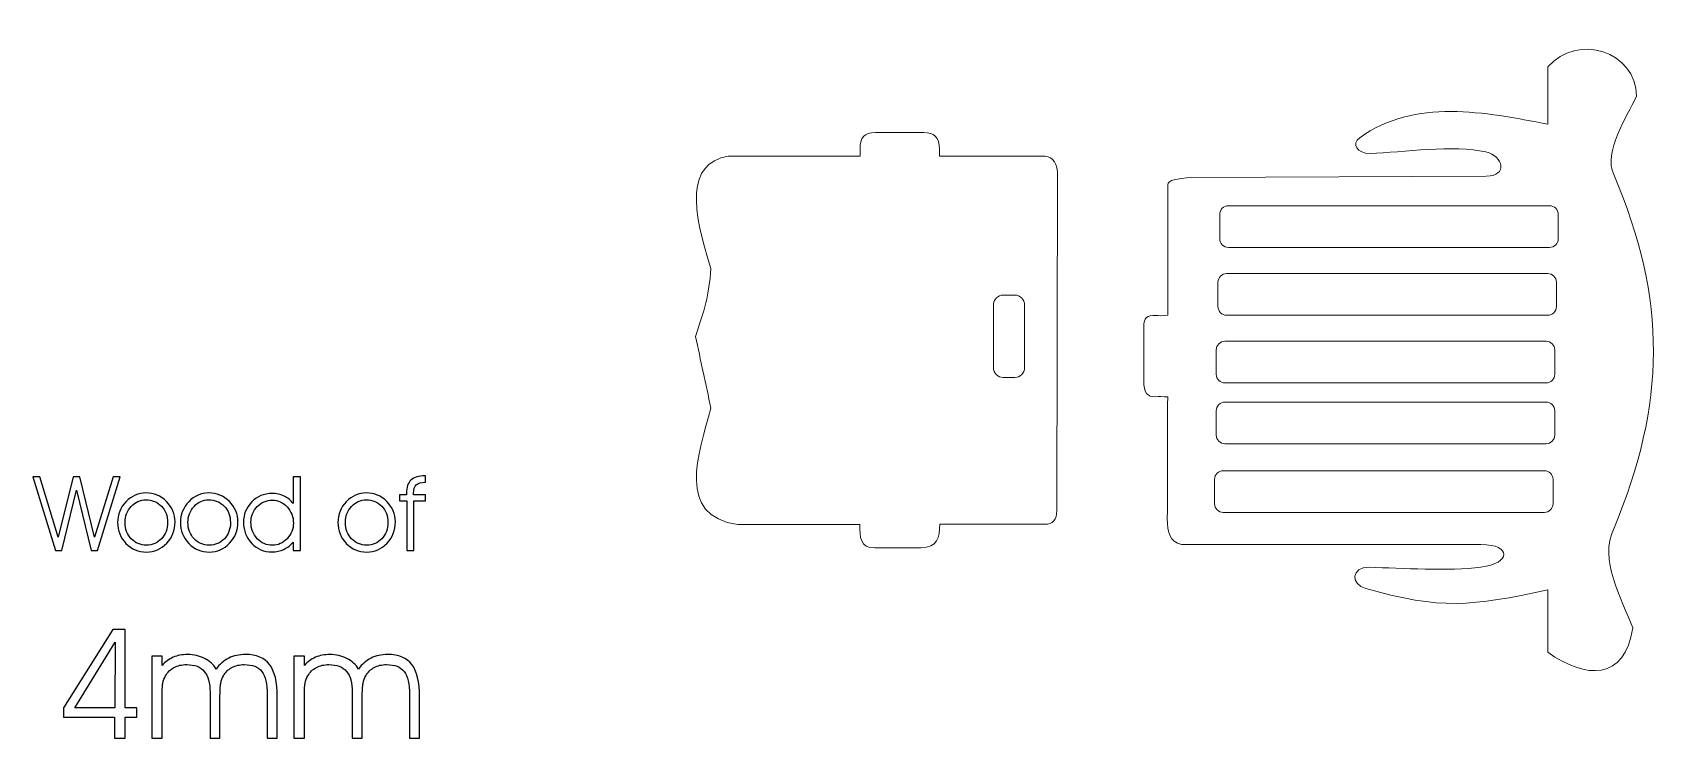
# Model space of a CAD drawing. Header units: centimetres. Extents: x -22.7 to 13.5, y -13.2 to 14.2.
# Drawn here: x -22.66 to -1.9, y 5.2 to 14.15 of the extents above; entities that cross this region are included whole.
import ezdxf

# ---------------------------------------------------------------- set-up
doc = ezdxf.new("R2010")
doc.units = ezdxf.units.CM
doc.header["$MEASUREMENT"] = 0
doc.layers.add('Layer 1', color=7, linetype='Continuous')

msp = doc.modelspace()

# ---------------------------------------------------------------- linework, layer by layer
at = {"layer": 'Layer 1', "color": 22, "lineweight": 5}
for points, knots in [([(-8.2515, 7.98771), (-8.24426, 7.80387), (-8.2232, 7.69362), (-8.06874, 7.65696), (-8.06874, 7.65696), (-8.06874, 7.65696), (-4.26583, 7.65696), (-4.26583, 7.65696), (-4.26583, 7.65696), (-3.8705, 7.65696), (-3.88334, 7.41867), (-4.26583, 7.37031), (-4.26583, 7.37031), (-4.67441, 7.31864), (-5.27229, 7.35493), (-5.68389, 7.36963), (-5.68389, 7.36963), (-5.91643, 7.36887), (-5.92493, 7.15744), (-5.72799, 7.09773), (-5.72799, 7.09773), (-4.77523, 6.82977), (-4.38934, 6.87016), (-3.41673, 7.08366), (-3.41673, 7.08366), (-3.41673, 6.81906), (-3.41673, 6.55446), (-3.41673, 6.28986), (-3.41673, 6.28986), (-2.93369, 5.94483), (-2.43894, 5.93122), (-2.33628, 6.59856), (-2.33628, 6.59856), (-2.47941, 6.9707), (-2.77204, 7.47514), (-2.57883, 7.85541), (-2.57883, 7.85541), (-1.91547, 9.45528), (-1.89881, 10.75071), (-2.57883, 12.35361), (-2.57883, 12.35361), (-2.71223, 12.64237), (-2.41459, 13.07877), (-2.29218, 13.34586), (-2.29218, 13.34586), (-2.29218, 13.9161), (-3.044, 14.15309), (-3.41508, 13.72016), (-3.41508, 13.72016), (-3.41508, 13.47761), (-3.41508, 13.23506), (-3.41508, 12.99251), (-3.41508, 12.99251), (-4.21268, 13.1434), (-5.10539, 13.32816), (-5.80611, 12.81855), (-5.80611, 12.81855), (-5.91705, 12.74526), (-5.83771, 12.61883), (-5.67381, 12.6201), (-5.67381, 12.6201), (-5.25486, 12.6348), (-4.61172, 12.73476), (-4.20333, 12.64026), (-4.20333, 12.64026), (-3.9787, 12.58829), (-3.91725, 12.33266), (-4.19968, 12.33156), (-4.19968, 12.33156), (-4.19968, 12.33156), (-7.93644, 12.31681), (-7.93644, 12.31681), (-7.93644, 12.31681), (-8.13747, 12.29724), (-8.24038, 12.28994), (-8.24514, 12.22131), (-8.24514, 12.22131), (-8.24514, 11.67006), (-8.24514, 11.11881), (-8.24514, 10.56756), (-8.24514, 10.56756), (-8.31496, 10.56021), (-8.35558, 10.56103), (-8.39609, 10.56391), (-8.39609, 10.56391), (-8.50724, 10.5718), (-8.54773, 10.53026), (-8.54911, 10.42455), (-8.54911, 10.42455), (-8.55201, 10.20254), (-8.54705, 9.96303), (-8.54818, 9.73783), (-8.54818, 9.73783), (-8.54895, 9.58399), (-8.50749, 9.52839), (-8.39744, 9.53303), (-8.39744, 9.53303), (-8.35576, 9.53479), (-8.31402, 9.53488), (-8.2442, 9.53121), (-8.2442, 9.53121), (-8.2589, 9.01671), (-8.2368, 8.50221), (-8.2515, 7.98771)], [0, 0, 0, 0, 0.03846154, 0.03846154, 0.03846154, 0.03846154, 0.07692308, 0.07692308, 0.07692308, 0.07692308, 0.11538462, 0.11538462, 0.11538462, 0.11538462, 0.15384615, 0.15384615, 0.15384615, 0.15384615, 0.19230769, 0.19230769, 0.19230769, 0.19230769, 0.23076923, 0.23076923, 0.23076923, 0.23076923, 0.26923077, 0.26923077, 0.26923077, 0.26923077, 0.30769231, 0.30769231, 0.30769231, 0.30769231, 0.34615385, 0.34615385, 0.34615385, 0.34615385, 0.38461538, 0.38461538, 0.38461538, 0.38461538, 0.42307692, 0.42307692, 0.42307692, 0.42307692, 0.46153846, 0.46153846, 0.46153846, 0.46153846, 0.5, 0.5, 0.5, 0.5, 0.53846154, 0.53846154, 0.53846154, 0.53846154, 0.57692308, 0.57692308, 0.57692308, 0.57692308, 0.61538462, 0.61538462, 0.61538462, 0.61538462, 0.65384615, 0.65384615, 0.65384615, 0.65384615, 0.69230769, 0.69230769, 0.69230769, 0.69230769, 0.73076923, 0.73076923, 0.73076923, 0.73076923, 0.76923077, 0.76923077, 0.76923077, 0.76923077, 0.80769231, 0.80769231, 0.80769231, 0.80769231, 0.84615385, 0.84615385, 0.84615385, 0.84615385, 0.88461538, 0.88461538, 0.88461538, 0.88461538, 0.92307692, 0.92307692, 0.92307692, 0.92307692, 0.96153846, 0.96153846, 0.96153846, 0.96153846, 1, 1, 1, 1]), ([(-12.15646, 7.91334), (-12.15409, 7.75292), (-12.15731, 7.61132), (-11.96399, 7.61438), (-11.96399, 7.61438), (-11.79531, 7.61565), (-11.54903, 7.61417), (-11.38035, 7.61543), (-11.38035, 7.61543), (-11.16447, 7.61784), (-11.14204, 7.74624), (-11.14103, 7.91404), (-11.14103, 7.91404), (-11.14103, 7.91404), (-9.80869, 7.91404), (-9.80869, 7.91404), (-9.80869, 7.91404), (-9.696, 7.91154), (-9.65516, 7.97069), (-9.65501, 8.09024), (-9.65501, 8.09024), (-9.65501, 8.09024), (-9.64423, 12.39103), (-9.64423, 12.39103), (-9.64423, 12.39103), (-9.66266, 12.52738), (-9.72826, 12.59297), (-9.84103, 12.58783), (-9.84103, 12.58783), (-9.84103, 12.58783), (-11.14483, 12.58783), (-11.14483, 12.58783), (-11.14483, 12.58783), (-11.14483, 12.64677), (-11.14483, 12.6103), (-11.14483, 12.66925), (-11.14483, 12.66925), (-11.14483, 12.83453), (-11.21876, 12.88602), (-11.34352, 12.88602), (-11.34352, 12.88602), (-11.5475, 12.88602), (-11.75148, 12.88602), (-11.95546, 12.88602), (-11.95546, 12.88602), (-12.10637, 12.88602), (-12.15343, 12.81601), (-12.15343, 12.67912), (-12.15343, 12.67912), (-12.15343, 12.67912), (-12.15343, 12.58783), (-12.15343, 12.58783), (-12.15343, 12.58783), (-12.15343, 12.58783), (-13.82623, 12.58783), (-13.82623, 12.58783), (-13.82623, 12.58783), (-14.36566, 12.48618), (-14.28765, 11.92091), (-14.04763, 11.16054), (-14.04763, 11.16054), (-14.07042, 10.81863), (-14.13081, 10.62419), (-14.24443, 10.29954), (-14.24443, 10.29954), (-14.17706, 9.99637), (-14.11158, 9.69312), (-14.04763, 9.38934), (-14.04763, 9.38934), (-14.20473, 8.80022), (-14.49731, 8.02269), (-13.70323, 7.9103), (-13.70323, 7.9103), (-13.70323, 7.9103), (-12.15646, 7.91334), (-12.15646, 7.91334)], [0, 0, 0, 0, 0.05263158, 0.05263158, 0.05263158, 0.05263158, 0.10526316, 0.10526316, 0.10526316, 0.10526316, 0.15789474, 0.15789474, 0.15789474, 0.15789474, 0.21052632, 0.21052632, 0.21052632, 0.21052632, 0.26315789, 0.26315789, 0.26315789, 0.26315789, 0.31578947, 0.31578947, 0.31578947, 0.31578947, 0.36842105, 0.36842105, 0.36842105, 0.36842105, 0.42105263, 0.42105263, 0.42105263, 0.42105263, 0.47368421, 0.47368421, 0.47368421, 0.47368421, 0.52631579, 0.52631579, 0.52631579, 0.52631579, 0.57894737, 0.57894737, 0.57894737, 0.57894737, 0.63157895, 0.63157895, 0.63157895, 0.63157895, 0.68421053, 0.68421053, 0.68421053, 0.68421053, 0.73684211, 0.73684211, 0.73684211, 0.73684211, 0.78947368, 0.78947368, 0.78947368, 0.78947368, 0.84210526, 0.84210526, 0.84210526, 0.84210526, 0.89473684, 0.89473684, 0.89473684, 0.89473684, 0.94736842, 0.94736842, 0.94736842, 0.94736842, 1, 1, 1, 1]), ([(-7.47393, 11.95671), (-7.47393, 11.95671), (-3.39468, 11.95671), (-3.39468, 11.95671), (-3.39468, 11.95671), (-3.33404, 11.95671), (-3.28443, 11.9071), (-3.28443, 11.84646), (-3.28443, 11.84646), (-3.28443, 11.84646), (-3.28443, 11.53776), (-3.28443, 11.53776), (-3.28443, 11.53776), (-3.28443, 11.47712), (-3.33404, 11.42751), (-3.39468, 11.42751), (-3.39468, 11.42751), (-3.39468, 11.42751), (-7.47393, 11.42751), (-7.47393, 11.42751), (-7.47393, 11.42751), (-7.53457, 11.42751), (-7.58418, 11.47712), (-7.58418, 11.53776), (-7.58418, 11.53776), (-7.58418, 11.53776), (-7.58418, 11.84646), (-7.58418, 11.84646), (-7.58418, 11.84646), (-7.58418, 11.9071), (-7.53457, 11.95671), (-7.47393, 11.95671)], [0, 0, 0, 0, 0.125, 0.125, 0.125, 0.125, 0.25, 0.25, 0.25, 0.25, 0.375, 0.375, 0.375, 0.375, 0.5, 0.5, 0.5, 0.5, 0.625, 0.625, 0.625, 0.625, 0.75, 0.75, 0.75, 0.75, 0.875, 0.875, 0.875, 0.875, 1, 1, 1, 1]), ([(-7.49598, 11.09676), (-7.49598, 11.09676), (-3.41673, 11.09676), (-3.41673, 11.09676), (-3.41673, 11.09676), (-3.35609, 11.09676), (-3.30648, 11.04715), (-3.30648, 10.98651), (-3.30648, 10.98651), (-3.30648, 10.98651), (-3.30648, 10.67781), (-3.30648, 10.67781), (-3.30648, 10.67781), (-3.30648, 10.61717), (-3.35609, 10.56756), (-3.41673, 10.56756), (-3.41673, 10.56756), (-3.41673, 10.56756), (-7.49598, 10.56756), (-7.49598, 10.56756), (-7.49598, 10.56756), (-7.55662, 10.56756), (-7.60623, 10.61717), (-7.60623, 10.67781), (-7.60623, 10.67781), (-7.60623, 10.67781), (-7.60623, 10.98651), (-7.60623, 10.98651), (-7.60623, 10.98651), (-7.60623, 11.04715), (-7.55662, 11.09676), (-7.49598, 11.09676)], [0, 0, 0, 0, 0.125, 0.125, 0.125, 0.125, 0.25, 0.25, 0.25, 0.25, 0.375, 0.375, 0.375, 0.375, 0.5, 0.5, 0.5, 0.5, 0.625, 0.625, 0.625, 0.625, 0.75, 0.75, 0.75, 0.75, 0.875, 0.875, 0.875, 0.875, 1, 1, 1, 1]), ([(-10.45975, 9.90498), (-10.45975, 9.90498), (-10.45975, 10.69485), (-10.45975, 10.69485), (-10.45975, 10.69485), (-10.45975, 10.7653), (-10.40337, 10.82294), (-10.33447, 10.82294), (-10.33447, 10.82294), (-10.33447, 10.82294), (-10.1883, 10.82294), (-10.1883, 10.82294), (-10.1883, 10.82294), (-10.1194, 10.82294), (-10.06302, 10.7653), (-10.06302, 10.69485), (-10.06302, 10.69485), (-10.06302, 10.69485), (-10.06302, 9.90498), (-10.06302, 9.90498), (-10.06302, 9.90498), (-10.06302, 9.83453), (-10.1194, 9.77689), (-10.1883, 9.77689), (-10.1883, 9.77689), (-10.1883, 9.77689), (-10.33447, 9.77689), (-10.33447, 9.77689), (-10.33447, 9.77689), (-10.40337, 9.77689), (-10.45975, 9.83453), (-10.45975, 9.90498)], [0, 0, 0, 0, 0.125, 0.125, 0.125, 0.125, 0.25, 0.25, 0.25, 0.25, 0.375, 0.375, 0.375, 0.375, 0.5, 0.5, 0.5, 0.5, 0.625, 0.625, 0.625, 0.625, 0.75, 0.75, 0.75, 0.75, 0.875, 0.875, 0.875, 0.875, 1, 1, 1, 1]), ([(-7.51803, 10.23681), (-7.51803, 10.23681), (-3.43878, 10.23681), (-3.43878, 10.23681), (-3.43878, 10.23681), (-3.37814, 10.23681), (-3.32853, 10.1872), (-3.32853, 10.12656), (-3.32853, 10.12656), (-3.32853, 10.12656), (-3.32853, 9.81786), (-3.32853, 9.81786), (-3.32853, 9.81786), (-3.32853, 9.75722), (-3.37814, 9.70761), (-3.43878, 9.70761), (-3.43878, 9.70761), (-3.43878, 9.70761), (-7.51803, 9.70761), (-7.51803, 9.70761), (-7.51803, 9.70761), (-7.57867, 9.70761), (-7.62828, 9.75722), (-7.62828, 9.81786), (-7.62828, 9.81786), (-7.62828, 9.81786), (-7.62828, 10.12656), (-7.62828, 10.12656), (-7.62828, 10.12656), (-7.62828, 10.1872), (-7.57867, 10.23681), (-7.51803, 10.23681)], [0, 0, 0, 0, 0.125, 0.125, 0.125, 0.125, 0.25, 0.25, 0.25, 0.25, 0.375, 0.375, 0.375, 0.375, 0.5, 0.5, 0.5, 0.5, 0.625, 0.625, 0.625, 0.625, 0.75, 0.75, 0.75, 0.75, 0.875, 0.875, 0.875, 0.875, 1, 1, 1, 1]), ([(-7.51803, 9.46506), (-7.51803, 9.46506), (-3.43878, 9.46506), (-3.43878, 9.46506), (-3.43878, 9.46506), (-3.37814, 9.46506), (-3.32853, 9.41545), (-3.32853, 9.35481), (-3.32853, 9.35481), (-3.32853, 9.35481), (-3.32853, 9.04611), (-3.32853, 9.04611), (-3.32853, 9.04611), (-3.32853, 8.98547), (-3.37814, 8.93586), (-3.43878, 8.93586), (-3.43878, 8.93586), (-3.43878, 8.93586), (-7.51803, 8.93586), (-7.51803, 8.93586), (-7.51803, 8.93586), (-7.57867, 8.93586), (-7.62828, 8.98547), (-7.62828, 9.04611), (-7.62828, 9.04611), (-7.62828, 9.04611), (-7.62828, 9.35481), (-7.62828, 9.35481), (-7.62828, 9.35481), (-7.62828, 9.41545), (-7.57867, 9.46506), (-7.51803, 9.46506)], [0, 0, 0, 0, 0.125, 0.125, 0.125, 0.125, 0.25, 0.25, 0.25, 0.25, 0.375, 0.375, 0.375, 0.375, 0.5, 0.5, 0.5, 0.5, 0.625, 0.625, 0.625, 0.625, 0.75, 0.75, 0.75, 0.75, 0.875, 0.875, 0.875, 0.875, 1, 1, 1, 1]), ([(-7.54008, 8.59451), (-7.54008, 8.59451), (-3.46083, 8.59451), (-3.46083, 8.59451), (-3.46083, 8.59451), (-3.40019, 8.59451), (-3.35058, 8.5449), (-3.35058, 8.48426), (-3.35058, 8.48426), (-3.35058, 8.48426), (-3.35058, 8.17556), (-3.35058, 8.17556), (-3.35058, 8.17556), (-3.35058, 8.11492), (-3.40019, 8.06531), (-3.46083, 8.06531), (-3.46083, 8.06531), (-3.46083, 8.06531), (-7.54008, 8.06531), (-7.54008, 8.06531), (-7.54008, 8.06531), (-7.60072, 8.06531), (-7.65033, 8.11492), (-7.65033, 8.17556), (-7.65033, 8.17556), (-7.65033, 8.17556), (-7.65033, 8.48426), (-7.65033, 8.48426), (-7.65033, 8.48426), (-7.65033, 8.5449), (-7.60072, 8.59451), (-7.54008, 8.59451)], [0, 0, 0, 0, 0.125, 0.125, 0.125, 0.125, 0.25, 0.25, 0.25, 0.25, 0.375, 0.375, 0.375, 0.375, 0.5, 0.5, 0.5, 0.5, 0.625, 0.625, 0.625, 0.625, 0.75, 0.75, 0.75, 0.75, 0.875, 0.875, 0.875, 0.875, 1, 1, 1, 1])]:
    msp.add_open_spline(points, degree=3, knots=knots, dxfattribs=at)
at = {"layer": 'Layer 1', "color": 250}
for points, knots in [([(-22.06369, 8.51852), (-22.06369, 8.51852), (-21.87505, 7.75032), (-21.87505, 7.75032), (-21.87505, 7.75032), (-21.87505, 7.75032), (-21.64094, 8.51852), (-21.64094, 8.51852), (-21.64094, 8.51852), (-21.64094, 8.51852), (-21.5509, 8.51852), (-21.5509, 8.51852), (-21.5509, 8.51852), (-21.5509, 8.51852), (-21.84101, 7.58166), (-21.84101, 7.58166), (-21.84101, 7.58166), (-21.84101, 7.58166), (-21.91765, 7.58166), (-21.91765, 7.58166), (-21.91765, 7.58166), (-21.91765, 7.58166), (-22.10564, 8.34613), (-22.10564, 8.34613), (-22.10564, 8.34613), (-22.10564, 8.34613), (-22.29407, 7.58166), (-22.29407, 7.58166), (-22.29407, 7.58166), (-22.29407, 7.58166), (-22.37071, 7.58166), (-22.37071, 7.58166), (-22.37071, 7.58166), (-22.37071, 7.58166), (-22.66213, 8.51852), (-22.66213, 8.51852), (-22.66213, 8.51852), (-22.66213, 8.51852), (-22.57078, 8.51852), (-22.57078, 8.51852), (-22.57078, 8.51852), (-22.57078, 8.51852), (-22.33777, 7.75032), (-22.33777, 7.75032), (-22.33777, 7.75032), (-22.33777, 7.75032), (-22.14802, 8.51852), (-22.14802, 8.51852), (-22.14802, 8.51852), (-22.14802, 8.51852), (-22.06369, 8.51852), (-22.06369, 8.51852)], [0, 0, 0, 0, 0.07692308, 0.07692308, 0.07692308, 0.07692308, 0.15384615, 0.15384615, 0.15384615, 0.15384615, 0.23076923, 0.23076923, 0.23076923, 0.23076923, 0.30769231, 0.30769231, 0.30769231, 0.30769231, 0.38461538, 0.38461538, 0.38461538, 0.38461538, 0.46153846, 0.46153846, 0.46153846, 0.46153846, 0.53846154, 0.53846154, 0.53846154, 0.53846154, 0.61538462, 0.61538462, 0.61538462, 0.61538462, 0.69230769, 0.69230769, 0.69230769, 0.69230769, 0.76923077, 0.76923077, 0.76923077, 0.76923077, 0.84615385, 0.84615385, 0.84615385, 0.84615385, 0.92307692, 0.92307692, 0.92307692, 0.92307692, 1, 1, 1, 1]), ([(-19.35302, 8.17747), (-19.35302, 8.17747), (-19.35302, 8.33515), (-19.35302, 8.33515), (-19.35302, 8.33515), (-19.35302, 8.33515), (-19.35302, 8.51852), (-19.35302, 8.51852), (-19.35302, 8.51852), (-19.35302, 8.51852), (-19.26166, 8.51852), (-19.26166, 8.51852), (-19.26166, 8.51852), (-19.26166, 8.51852), (-19.26166, 7.58166), (-19.26166, 7.58166), (-19.26166, 7.58166), (-19.26166, 7.58166), (-19.35302, 7.58166), (-19.35302, 7.58166), (-19.35302, 7.58166), (-19.35302, 7.58166), (-19.35302, 7.68839), (-19.35302, 7.68839), (-19.35302, 7.68839), (-19.38486, 7.64908), (-19.42418, 7.61834), (-19.47139, 7.59615), (-19.47139, 7.59615), (-19.51861, 7.57397), (-19.56846, 7.56299), (-19.62139, 7.56299), (-19.62139, 7.56299), (-19.72351, 7.56299), (-19.80937, 7.59901), (-19.87921, 7.67104), (-19.87921, 7.67104), (-19.94927, 7.74307), (-19.98418, 7.83158), (-19.98418, 7.93611), (-19.98418, 7.93611), (-19.98418, 8.03999), (-19.94971, 8.1274), (-19.88053, 8.19833), (-19.88053, 8.19833), (-19.81157, 8.26926), (-19.72504, 8.30484), (-19.62139, 8.30484), (-19.62139, 8.30484), (-19.5656, 8.30484), (-19.51487, 8.29408), (-19.4692, 8.27234), (-19.4692, 8.27234), (-19.42352, 8.2506), (-19.38486, 8.21897), (-19.35302, 8.17747)], [0, 0, 0, 0, 0.07142857, 0.07142857, 0.07142857, 0.07142857, 0.14285714, 0.14285714, 0.14285714, 0.14285714, 0.21428571, 0.21428571, 0.21428571, 0.21428571, 0.28571429, 0.28571429, 0.28571429, 0.28571429, 0.35714286, 0.35714286, 0.35714286, 0.35714286, 0.42857143, 0.42857143, 0.42857143, 0.42857143, 0.5, 0.5, 0.5, 0.5, 0.57142857, 0.57142857, 0.57142857, 0.57142857, 0.64285714, 0.64285714, 0.64285714, 0.64285714, 0.71428571, 0.71428571, 0.71428571, 0.71428571, 0.78571429, 0.78571429, 0.78571429, 0.78571429, 0.85714286, 0.85714286, 0.85714286, 0.85714286, 0.92857143, 0.92857143, 0.92857143, 0.92857143, 1, 1, 1, 1]), ([(-17.82189, 7.58166), (-17.82189, 7.58166), (-17.90996, 7.58166), (-17.90996, 7.58166), (-17.90996, 7.58166), (-17.90996, 7.58166), (-17.90996, 8.21041), (-17.90996, 8.21041), (-17.90996, 8.21041), (-17.90996, 8.21041), (-18.00461, 8.21041), (-18.00461, 8.21041), (-18.00461, 8.21041), (-18.00461, 8.21041), (-18.00461, 8.28947), (-18.00461, 8.28947), (-18.00461, 8.28947), (-18.00461, 8.28947), (-17.91391, 8.28947), (-17.91391, 8.28947), (-17.91391, 8.28947), (-17.91391, 8.28947), (-17.91391, 8.30879), (-17.91391, 8.30879), (-17.91391, 8.30879), (-17.91391, 8.38368), (-17.8948, 8.43924), (-17.85681, 8.47526), (-17.85681, 8.47526), (-17.81904, 8.51128), (-17.76062, 8.52928), (-17.68222, 8.52928), (-17.68222, 8.52928), (-17.68222, 8.52928), (-17.67387, 8.52928), (-17.67387, 8.52928), (-17.67387, 8.52928), (-17.67387, 8.52928), (-17.67387, 8.44759), (-17.67387, 8.44759), (-17.67387, 8.44759), (-17.72834, 8.44671), (-17.76677, 8.43595), (-17.78939, 8.41509), (-17.78939, 8.41509), (-17.81201, 8.39444), (-17.82321, 8.35887), (-17.82321, 8.30879), (-17.82321, 8.30879), (-17.82321, 8.30879), (-17.82321, 8.28947), (-17.82321, 8.28947), (-17.82321, 8.28947), (-17.82321, 8.28947), (-17.67387, 8.28947), (-17.67387, 8.28947), (-17.67387, 8.28947), (-17.67387, 8.28947), (-17.67387, 8.21041), (-17.67387, 8.21041), (-17.67387, 8.21041), (-17.67387, 8.21041), (-17.82189, 8.21041), (-17.82189, 8.21041), (-17.82189, 8.21041), (-17.82189, 8.21041), (-17.82189, 7.58166), (-17.82189, 7.58166)], [0, 0, 0, 0, 0.05882353, 0.05882353, 0.05882353, 0.05882353, 0.11764706, 0.11764706, 0.11764706, 0.11764706, 0.17647059, 0.17647059, 0.17647059, 0.17647059, 0.23529412, 0.23529412, 0.23529412, 0.23529412, 0.29411765, 0.29411765, 0.29411765, 0.29411765, 0.35294118, 0.35294118, 0.35294118, 0.35294118, 0.41176471, 0.41176471, 0.41176471, 0.41176471, 0.47058824, 0.47058824, 0.47058824, 0.47058824, 0.52941176, 0.52941176, 0.52941176, 0.52941176, 0.58823529, 0.58823529, 0.58823529, 0.58823529, 0.64705882, 0.64705882, 0.64705882, 0.64705882, 0.70588235, 0.70588235, 0.70588235, 0.70588235, 0.76470588, 0.76470588, 0.76470588, 0.76470588, 0.82352941, 0.82352941, 0.82352941, 0.82352941, 0.88235294, 0.88235294, 0.88235294, 0.88235294, 0.94117647, 0.94117647, 0.94117647, 0.94117647, 1, 1, 1, 1]), ([(-21.58384, 7.9348), (-21.58384, 8.03867), (-21.54826, 8.1274), (-21.47711, 8.20118), (-21.47711, 8.20118), (-21.40595, 8.27497), (-21.32162, 8.31187), (-21.22412, 8.31187), (-21.22412, 8.31187), (-21.12178, 8.31187), (-21.03437, 8.27563), (-20.96212, 8.20316), (-20.96212, 8.20316), (-20.88987, 8.13069), (-20.85363, 8.04416), (-20.85363, 7.9438), (-20.85363, 7.9438), (-20.85363, 7.83839), (-20.88899, 7.74835), (-20.9597, 7.67368), (-20.9597, 7.67368), (-21.03064, 7.59901), (-21.11629, 7.56168), (-21.21709, 7.56168), (-21.21709, 7.56168), (-21.31965, 7.56168), (-21.40639, 7.59835), (-21.47733, 7.67148), (-21.47733, 7.67148), (-21.54826, 7.74461), (-21.58384, 7.83224), (-21.58384, 7.9348)], [0, 0, 0, 0, 0.125, 0.125, 0.125, 0.125, 0.25, 0.25, 0.25, 0.25, 0.375, 0.375, 0.375, 0.375, 0.5, 0.5, 0.5, 0.5, 0.625, 0.625, 0.625, 0.625, 0.75, 0.75, 0.75, 0.75, 0.875, 0.875, 0.875, 0.875, 1, 1, 1, 1]), ([(-20.78533, 7.9348), (-20.78533, 8.03867), (-20.74975, 8.1274), (-20.6786, 8.20118), (-20.6786, 8.20118), (-20.60744, 8.27497), (-20.52311, 8.31187), (-20.42561, 8.31187), (-20.42561, 8.31187), (-20.32327, 8.31187), (-20.23586, 8.27563), (-20.16361, 8.20316), (-20.16361, 8.20316), (-20.09136, 8.13069), (-20.05512, 8.04416), (-20.05512, 7.9438), (-20.05512, 7.9438), (-20.05512, 7.83839), (-20.09048, 7.74835), (-20.16119, 7.67368), (-20.16119, 7.67368), (-20.23213, 7.59901), (-20.31778, 7.56168), (-20.41858, 7.56168), (-20.41858, 7.56168), (-20.52114, 7.56168), (-20.60788, 7.59835), (-20.67882, 7.67148), (-20.67882, 7.67148), (-20.74975, 7.74461), (-20.78533, 7.83224), (-20.78533, 7.9348)], [0, 0, 0, 0, 0.125, 0.125, 0.125, 0.125, 0.25, 0.25, 0.25, 0.25, 0.375, 0.375, 0.375, 0.375, 0.5, 0.5, 0.5, 0.5, 0.625, 0.625, 0.625, 0.625, 0.75, 0.75, 0.75, 0.75, 0.875, 0.875, 0.875, 0.875, 1, 1, 1, 1]), ([(-18.78511, 7.9348), (-18.78511, 8.03867), (-18.74953, 8.1274), (-18.67838, 8.20118), (-18.67838, 8.20118), (-18.60722, 8.27497), (-18.52289, 8.31187), (-18.42539, 8.31187), (-18.42539, 8.31187), (-18.32305, 8.31187), (-18.23564, 8.27563), (-18.16339, 8.20316), (-18.16339, 8.20316), (-18.09114, 8.13069), (-18.0549, 8.04416), (-18.0549, 7.9438), (-18.0549, 7.9438), (-18.0549, 7.83839), (-18.09026, 7.74835), (-18.16097, 7.67368), (-18.16097, 7.67368), (-18.23191, 7.59901), (-18.31756, 7.56168), (-18.41836, 7.56168), (-18.41836, 7.56168), (-18.52092, 7.56168), (-18.60766, 7.59835), (-18.6786, 7.67148), (-18.6786, 7.67148), (-18.74953, 7.74461), (-18.78511, 7.83224), (-18.78511, 7.9348)], [0, 0, 0, 0, 0.125, 0.125, 0.125, 0.125, 0.25, 0.25, 0.25, 0.25, 0.375, 0.375, 0.375, 0.375, 0.5, 0.5, 0.5, 0.5, 0.625, 0.625, 0.625, 0.625, 0.75, 0.75, 0.75, 0.75, 0.875, 0.875, 0.875, 0.875, 1, 1, 1, 1]), ([(-21.48853, 7.93633), (-21.48853, 7.85464), (-21.46261, 7.78634), (-21.41079, 7.73122), (-21.41079, 7.73122), (-21.35874, 7.67609), (-21.29439, 7.64864), (-21.21709, 7.64864), (-21.21709, 7.64864), (-21.14132, 7.64864), (-21.07764, 7.67609), (-21.02603, 7.73122), (-21.02603, 7.73122), (-20.97464, 7.78634), (-20.94894, 7.85508), (-20.94894, 7.93743), (-20.94894, 7.93743), (-20.94894, 8.0211), (-20.97508, 8.08984), (-21.02712, 8.14365), (-21.02712, 8.14365), (-21.07917, 8.19745), (-21.14528, 8.22446), (-21.22543, 8.22446), (-21.22543, 8.22446), (-21.29747, 8.22446), (-21.3594, 8.19679), (-21.41101, 8.14145), (-21.41101, 8.14145), (-21.46261, 8.08611), (-21.48853, 8.01781), (-21.48853, 7.93633)], [0, 0, 0, 0, 0.125, 0.125, 0.125, 0.125, 0.25, 0.25, 0.25, 0.25, 0.375, 0.375, 0.375, 0.375, 0.5, 0.5, 0.5, 0.5, 0.625, 0.625, 0.625, 0.625, 0.75, 0.75, 0.75, 0.75, 0.875, 0.875, 0.875, 0.875, 1, 1, 1, 1]), ([(-20.69002, 7.93633), (-20.69002, 7.85464), (-20.6641, 7.78634), (-20.61228, 7.73122), (-20.61228, 7.73122), (-20.56023, 7.67609), (-20.49588, 7.64864), (-20.41858, 7.64864), (-20.41858, 7.64864), (-20.34281, 7.64864), (-20.27913, 7.67609), (-20.22752, 7.73122), (-20.22752, 7.73122), (-20.17613, 7.78634), (-20.15043, 7.85508), (-20.15043, 7.93743), (-20.15043, 7.93743), (-20.15043, 8.0211), (-20.17657, 8.08984), (-20.22861, 8.14365), (-20.22861, 8.14365), (-20.28066, 8.19745), (-20.34677, 8.22446), (-20.42692, 8.22446), (-20.42692, 8.22446), (-20.49896, 8.22446), (-20.56089, 8.19679), (-20.6125, 8.14145), (-20.6125, 8.14145), (-20.6641, 8.08611), (-20.69002, 8.01781), (-20.69002, 7.93633)], [0, 0, 0, 0, 0.125, 0.125, 0.125, 0.125, 0.25, 0.25, 0.25, 0.25, 0.375, 0.375, 0.375, 0.375, 0.5, 0.5, 0.5, 0.5, 0.625, 0.625, 0.625, 0.625, 0.75, 0.75, 0.75, 0.75, 0.875, 0.875, 0.875, 0.875, 1, 1, 1, 1]), ([(-19.35039, 7.92843), (-19.35039, 8.00902), (-19.37718, 8.07798), (-19.43054, 8.13486), (-19.43054, 8.13486), (-19.48391, 8.19196), (-19.54672, 8.22051), (-19.61875, 8.22051), (-19.61875, 8.22051), (-19.69342, 8.22051), (-19.75733, 8.19328), (-19.81047, 8.13903), (-19.81047, 8.13903), (-19.86362, 8.08479), (-19.89019, 8.01847), (-19.89019, 7.94007), (-19.89019, 7.94007), (-19.89019, 7.85727), (-19.8634, 7.78788), (-19.81003, 7.73165), (-19.81003, 7.73165), (-19.75667, 7.67543), (-19.6921, 7.64732), (-19.61612, 7.64732), (-19.61612, 7.64732), (-19.54628, 7.64732), (-19.48457, 7.67543), (-19.43076, 7.73165), (-19.43076, 7.73165), (-19.37718, 7.78788), (-19.35039, 7.85332), (-19.35039, 7.92843)], [0, 0, 0, 0, 0.125, 0.125, 0.125, 0.125, 0.25, 0.25, 0.25, 0.25, 0.375, 0.375, 0.375, 0.375, 0.5, 0.5, 0.5, 0.5, 0.625, 0.625, 0.625, 0.625, 0.75, 0.75, 0.75, 0.75, 0.875, 0.875, 0.875, 0.875, 1, 1, 1, 1]), ([(-18.6898, 7.93633), (-18.6898, 7.85464), (-18.66388, 7.78634), (-18.61206, 7.73122), (-18.61206, 7.73122), (-18.56001, 7.67609), (-18.49566, 7.64864), (-18.41836, 7.64864), (-18.41836, 7.64864), (-18.34259, 7.64864), (-18.27891, 7.67609), (-18.2273, 7.73122), (-18.2273, 7.73122), (-18.17591, 7.78634), (-18.15021, 7.85508), (-18.15021, 7.93743), (-18.15021, 7.93743), (-18.15021, 8.0211), (-18.17635, 8.08984), (-18.22839, 8.14365), (-18.22839, 8.14365), (-18.28044, 8.19745), (-18.34655, 8.22446), (-18.4267, 8.22446), (-18.4267, 8.22446), (-18.49874, 8.22446), (-18.56067, 8.19679), (-18.61228, 8.14145), (-18.61228, 8.14145), (-18.66388, 8.08611), (-18.6898, 8.01781), (-18.6898, 7.93633)], [0, 0, 0, 0, 0.125, 0.125, 0.125, 0.125, 0.25, 0.25, 0.25, 0.25, 0.375, 0.375, 0.375, 0.375, 0.5, 0.5, 0.5, 0.5, 0.625, 0.625, 0.625, 0.625, 0.75, 0.75, 0.75, 0.75, 0.875, 0.875, 0.875, 0.875, 1, 1, 1, 1]), ([(-21.48889, 5.1982), (-21.48889, 5.1982), (-21.62249, 5.1982), (-21.62249, 5.1982), (-21.62249, 5.1982), (-21.62249, 5.1982), (-21.62249, 5.46475), (-21.62249, 5.46475), (-21.62249, 5.46475), (-21.62249, 5.46475), (-22.2688, 5.46475), (-22.2688, 5.46475), (-22.2688, 5.46475), (-22.2688, 5.46475), (-22.2688, 5.58508), (-22.2688, 5.58508), (-22.2688, 5.58508), (-22.2688, 5.58508), (-21.64352, 6.57817), (-21.64352, 6.57817), (-21.64352, 6.57817), (-21.64352, 6.57817), (-21.48889, 6.57817), (-21.48889, 6.57817), (-21.48889, 6.57817), (-21.48889, 6.57817), (-21.48889, 5.58508), (-21.48889, 5.58508), (-21.48889, 5.58508), (-21.48889, 5.58508), (-21.33912, 5.58508), (-21.33912, 5.58508), (-21.33912, 5.58508), (-21.33912, 5.58508), (-21.33912, 5.46475), (-21.33912, 5.46475), (-21.33912, 5.46475), (-21.33912, 5.46475), (-21.48889, 5.46475), (-21.48889, 5.46475), (-21.48889, 5.46475), (-21.48889, 5.46475), (-21.48889, 5.1982), (-21.48889, 5.1982)], [0, 0, 0, 0, 0.09090909, 0.09090909, 0.09090909, 0.09090909, 0.18181818, 0.18181818, 0.18181818, 0.18181818, 0.27272727, 0.27272727, 0.27272727, 0.27272727, 0.36363636, 0.36363636, 0.36363636, 0.36363636, 0.45454545, 0.45454545, 0.45454545, 0.45454545, 0.54545455, 0.54545455, 0.54545455, 0.54545455, 0.63636364, 0.63636364, 0.63636364, 0.63636364, 0.72727273, 0.72727273, 0.72727273, 0.72727273, 0.81818182, 0.81818182, 0.81818182, 0.81818182, 0.90909091, 0.90909091, 0.90909091, 0.90909091, 1, 1, 1, 1]), ([(-21.61861, 5.58508), (-21.61861, 5.58508), (-21.61311, 6.41901), (-21.61311, 6.41901), (-21.61311, 6.41901), (-21.61311, 6.41901), (-22.12679, 5.58508), (-22.12679, 5.58508), (-22.12679, 5.58508), (-22.12679, 5.58508), (-21.61861, 5.58508), (-21.61861, 5.58508)], [0, 0, 0, 0, 0.33333333, 0.33333333, 0.33333333, 0.33333333, 0.66666667, 0.66666667, 0.66666667, 0.66666667, 1, 1, 1, 1]), ([(-20.32986, 6.07742), (-20.28748, 6.13759), (-20.23476, 6.1832), (-20.172, 6.21457), (-20.172, 6.21457), (-20.10925, 6.24595), (-20.03873, 6.26148), (-19.96109, 6.26148), (-19.96109, 6.26148), (-19.81941, 6.26148), (-19.71654, 6.2191), (-19.65217, 6.13403), (-19.65217, 6.13403), (-19.5878, 6.04895), (-19.55545, 5.91244), (-19.55545, 5.72418), (-19.55545, 5.72418), (-19.55545, 5.72418), (-19.55545, 5.1982), (-19.55545, 5.1982), (-19.55545, 5.1982), (-19.55545, 5.1982), (-19.68355, 5.1982), (-19.68355, 5.1982), (-19.68355, 5.1982), (-19.68355, 5.1982), (-19.68355, 5.75167), (-19.68355, 5.75167), (-19.68355, 5.75167), (-19.68355, 5.88915), (-19.70619, 5.98717), (-19.7518, 6.04572), (-19.7518, 6.04572), (-19.79709, 6.10427), (-19.87149, 6.13338), (-19.97436, 6.13338), (-19.97436, 6.13338), (-20.03388, 6.13338), (-20.08596, 6.12109), (-20.13124, 6.09683), (-20.13124, 6.09683), (-20.17653, 6.07257), (-20.21211, 6.03763), (-20.23864, 5.99234), (-20.23864, 5.99234), (-20.25449, 5.96388), (-20.26581, 5.93153), (-20.27293, 5.89498), (-20.27293, 5.89498), (-20.27972, 5.85875), (-20.28328, 5.79534), (-20.28328, 5.70509), (-20.28328, 5.70509), (-20.28328, 5.70509), (-20.28328, 5.1982), (-20.28328, 5.1982), (-20.28328, 5.1982), (-20.28328, 5.1982), (-20.40944, 5.1982), (-20.40944, 5.1982), (-20.40944, 5.1982), (-20.40944, 5.1982), (-20.40944, 5.78176), (-20.40944, 5.78176), (-20.40944, 5.78176), (-20.40944, 5.90177), (-20.4337, 5.9904), (-20.48254, 6.04766), (-20.48254, 6.04766), (-20.53106, 6.10491), (-20.60579, 6.13338), (-20.70607, 6.13338), (-20.70607, 6.13338), (-20.76688, 6.13338), (-20.81993, 6.12109), (-20.86587, 6.09683), (-20.86587, 6.09683), (-20.91148, 6.07257), (-20.94771, 6.03763), (-20.97423, 5.99234), (-20.97423, 5.99234), (-20.99073, 5.96388), (-21.00238, 5.93153), (-21.00884, 5.89498), (-21.00884, 5.89498), (-21.01564, 5.85875), (-21.01887, 5.79534), (-21.01887, 5.70509), (-21.01887, 5.70509), (-21.01887, 5.70509), (-21.01887, 5.1982), (-21.01887, 5.1982), (-21.01887, 5.1982), (-21.01887, 5.1982), (-21.15053, 5.1982), (-21.15053, 5.1982), (-21.15053, 5.1982), (-21.15053, 5.1982), (-21.15053, 6.24078), (-21.15053, 6.24078), (-21.15053, 6.24078), (-21.15053, 6.24078), (-21.01887, 6.24078), (-21.01887, 6.24078), (-21.01887, 6.24078), (-21.01887, 6.24078), (-21.01887, 6.12206), (-21.01887, 6.12206), (-21.01887, 6.12206), (-20.97908, 6.16832), (-20.93218, 6.20293), (-20.87816, 6.22622), (-20.87816, 6.22622), (-20.82414, 6.24983), (-20.763, 6.26148), (-20.69475, 6.26148), (-20.69475, 6.26148), (-20.61582, 6.26148), (-20.54368, 6.24498), (-20.47866, 6.21166), (-20.47866, 6.21166), (-20.41364, 6.17834), (-20.36383, 6.1337), (-20.32986, 6.07742)], [0, 0, 0, 0, 0.03225806, 0.03225806, 0.03225806, 0.03225806, 0.06451613, 0.06451613, 0.06451613, 0.06451613, 0.09677419, 0.09677419, 0.09677419, 0.09677419, 0.12903226, 0.12903226, 0.12903226, 0.12903226, 0.16129032, 0.16129032, 0.16129032, 0.16129032, 0.19354839, 0.19354839, 0.19354839, 0.19354839, 0.22580645, 0.22580645, 0.22580645, 0.22580645, 0.25806452, 0.25806452, 0.25806452, 0.25806452, 0.29032258, 0.29032258, 0.29032258, 0.29032258, 0.32258065, 0.32258065, 0.32258065, 0.32258065, 0.35483871, 0.35483871, 0.35483871, 0.35483871, 0.38709677, 0.38709677, 0.38709677, 0.38709677, 0.41935484, 0.41935484, 0.41935484, 0.41935484, 0.4516129, 0.4516129, 0.4516129, 0.4516129, 0.48387097, 0.48387097, 0.48387097, 0.48387097, 0.51612903, 0.51612903, 0.51612903, 0.51612903, 0.5483871, 0.5483871, 0.5483871, 0.5483871, 0.58064516, 0.58064516, 0.58064516, 0.58064516, 0.61290323, 0.61290323, 0.61290323, 0.61290323, 0.64516129, 0.64516129, 0.64516129, 0.64516129, 0.67741935, 0.67741935, 0.67741935, 0.67741935, 0.70967742, 0.70967742, 0.70967742, 0.70967742, 0.74193548, 0.74193548, 0.74193548, 0.74193548, 0.77419355, 0.77419355, 0.77419355, 0.77419355, 0.80645161, 0.80645161, 0.80645161, 0.80645161, 0.83870968, 0.83870968, 0.83870968, 0.83870968, 0.87096774, 0.87096774, 0.87096774, 0.87096774, 0.90322581, 0.90322581, 0.90322581, 0.90322581, 0.93548387, 0.93548387, 0.93548387, 0.93548387, 0.96774194, 0.96774194, 0.96774194, 0.96774194, 1, 1, 1, 1]), ([(-18.52258, 6.07742), (-18.4802, 6.13759), (-18.42748, 6.1832), (-18.36472, 6.21457), (-18.36472, 6.21457), (-18.30197, 6.24595), (-18.23145, 6.26148), (-18.15381, 6.26148), (-18.15381, 6.26148), (-18.01213, 6.26148), (-17.90926, 6.2191), (-17.84489, 6.13403), (-17.84489, 6.13403), (-17.78052, 6.04895), (-17.74817, 5.91244), (-17.74817, 5.72418), (-17.74817, 5.72418), (-17.74817, 5.72418), (-17.74817, 5.1982), (-17.74817, 5.1982), (-17.74817, 5.1982), (-17.74817, 5.1982), (-17.87627, 5.1982), (-17.87627, 5.1982), (-17.87627, 5.1982), (-17.87627, 5.1982), (-17.87627, 5.75167), (-17.87627, 5.75167), (-17.87627, 5.75167), (-17.87627, 5.88915), (-17.89891, 5.98717), (-17.94452, 6.04572), (-17.94452, 6.04572), (-17.98981, 6.10427), (-18.06421, 6.13338), (-18.16708, 6.13338), (-18.16708, 6.13338), (-18.2266, 6.13338), (-18.27868, 6.12109), (-18.32396, 6.09683), (-18.32396, 6.09683), (-18.36925, 6.07257), (-18.40483, 6.03763), (-18.43136, 5.99234), (-18.43136, 5.99234), (-18.44721, 5.96388), (-18.45853, 5.93153), (-18.46565, 5.89498), (-18.46565, 5.89498), (-18.47244, 5.85875), (-18.476, 5.79534), (-18.476, 5.70509), (-18.476, 5.70509), (-18.476, 5.70509), (-18.476, 5.1982), (-18.476, 5.1982), (-18.476, 5.1982), (-18.476, 5.1982), (-18.60216, 5.1982), (-18.60216, 5.1982), (-18.60216, 5.1982), (-18.60216, 5.1982), (-18.60216, 5.78176), (-18.60216, 5.78176), (-18.60216, 5.78176), (-18.60216, 5.90177), (-18.62642, 5.9904), (-18.67526, 6.04766), (-18.67526, 6.04766), (-18.72378, 6.10491), (-18.79851, 6.13338), (-18.89879, 6.13338), (-18.89879, 6.13338), (-18.9596, 6.13338), (-19.01265, 6.12109), (-19.05859, 6.09683), (-19.05859, 6.09683), (-19.1042, 6.07257), (-19.14043, 6.03763), (-19.16695, 5.99234), (-19.16695, 5.99234), (-19.18345, 5.96388), (-19.1951, 5.93153), (-19.20156, 5.89498), (-19.20156, 5.89498), (-19.20836, 5.85875), (-19.21159, 5.79534), (-19.21159, 5.70509), (-19.21159, 5.70509), (-19.21159, 5.70509), (-19.21159, 5.1982), (-19.21159, 5.1982), (-19.21159, 5.1982), (-19.21159, 5.1982), (-19.34325, 5.1982), (-19.34325, 5.1982), (-19.34325, 5.1982), (-19.34325, 5.1982), (-19.34325, 6.24078), (-19.34325, 6.24078), (-19.34325, 6.24078), (-19.34325, 6.24078), (-19.21159, 6.24078), (-19.21159, 6.24078), (-19.21159, 6.24078), (-19.21159, 6.24078), (-19.21159, 6.12206), (-19.21159, 6.12206), (-19.21159, 6.12206), (-19.1718, 6.16832), (-19.1249, 6.20293), (-19.07088, 6.22622), (-19.07088, 6.22622), (-19.01686, 6.24983), (-18.95572, 6.26148), (-18.88747, 6.26148), (-18.88747, 6.26148), (-18.80854, 6.26148), (-18.7364, 6.24498), (-18.67138, 6.21166), (-18.67138, 6.21166), (-18.60636, 6.17834), (-18.55655, 6.1337), (-18.52258, 6.07742)], [0, 0, 0, 0, 0.03225806, 0.03225806, 0.03225806, 0.03225806, 0.06451613, 0.06451613, 0.06451613, 0.06451613, 0.09677419, 0.09677419, 0.09677419, 0.09677419, 0.12903226, 0.12903226, 0.12903226, 0.12903226, 0.16129032, 0.16129032, 0.16129032, 0.16129032, 0.19354839, 0.19354839, 0.19354839, 0.19354839, 0.22580645, 0.22580645, 0.22580645, 0.22580645, 0.25806452, 0.25806452, 0.25806452, 0.25806452, 0.29032258, 0.29032258, 0.29032258, 0.29032258, 0.32258065, 0.32258065, 0.32258065, 0.32258065, 0.35483871, 0.35483871, 0.35483871, 0.35483871, 0.38709677, 0.38709677, 0.38709677, 0.38709677, 0.41935484, 0.41935484, 0.41935484, 0.41935484, 0.4516129, 0.4516129, 0.4516129, 0.4516129, 0.48387097, 0.48387097, 0.48387097, 0.48387097, 0.51612903, 0.51612903, 0.51612903, 0.51612903, 0.5483871, 0.5483871, 0.5483871, 0.5483871, 0.58064516, 0.58064516, 0.58064516, 0.58064516, 0.61290323, 0.61290323, 0.61290323, 0.61290323, 0.64516129, 0.64516129, 0.64516129, 0.64516129, 0.67741935, 0.67741935, 0.67741935, 0.67741935, 0.70967742, 0.70967742, 0.70967742, 0.70967742, 0.74193548, 0.74193548, 0.74193548, 0.74193548, 0.77419355, 0.77419355, 0.77419355, 0.77419355, 0.80645161, 0.80645161, 0.80645161, 0.80645161, 0.83870968, 0.83870968, 0.83870968, 0.83870968, 0.87096774, 0.87096774, 0.87096774, 0.87096774, 0.90322581, 0.90322581, 0.90322581, 0.90322581, 0.93548387, 0.93548387, 0.93548387, 0.93548387, 0.96774194, 0.96774194, 0.96774194, 0.96774194, 1, 1, 1, 1])]:
    msp.add_open_spline(points, degree=3, knots=knots, dxfattribs=at)

doc.saveas('drawing.dxf')
